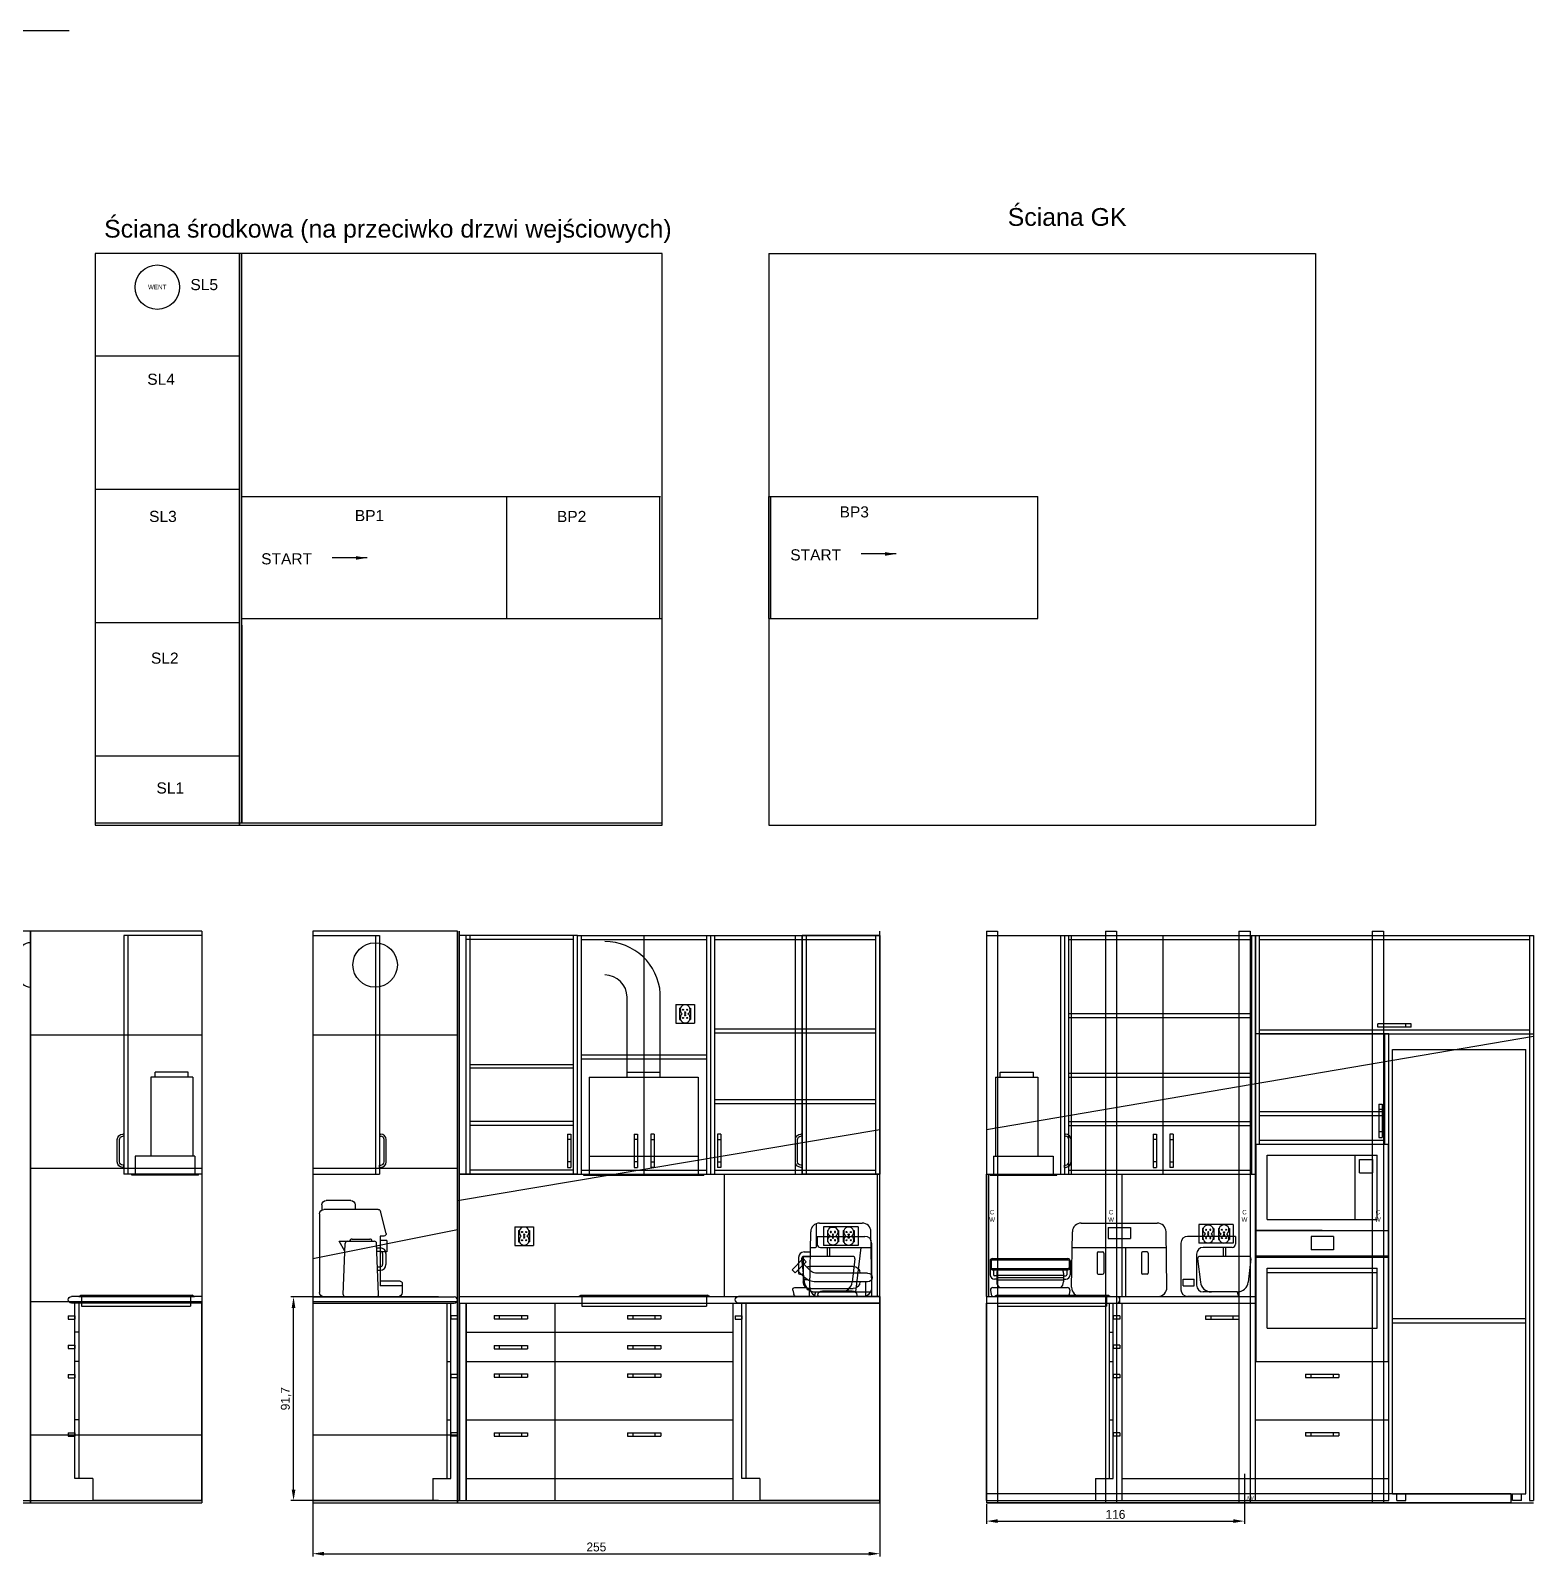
# Model space of a CAD drawing. Header units: millimetres. Extents: x 976 to 9349, y -714 to 2211.
# Drawn here: x 6782 to 7458, y -714 to -27 of the extents above; entities that cross this region are included whole.
import ezdxf

# ---------------------------------------------------------------- set-up
doc = ezdxf.new("R2010")
doc.units = ezdxf.units.MM
for name, color, linetype in [('Elektryka - obudowy', 174, 'Continuous'), ('GK - rama', 170, 'Continuous'), ('Inst - woda', 220, 'Continuous'), ('Listwy', 42, 'Continuous'), ('Meble', 42, 'Continuous'), ('Meble wnętrze', 52, 'Continuous'), ('Płytki', 254, 'Continuous'), ('Szkic', 6, 'Continuous'), ('Urządzenia', 183, 'Continuous'), ('Wbudowane', 175, 'Continuous'), ('Ściany', 7, 'Continuous')]:
    doc.layers.add(name, color=color, linetype=linetype)
doc.dimstyles.new('ISO-25', dxfattribs={"dimtxt": 4, "dimasz": 5, "dimexe": 1.25, "dimexo": 0.625, "dimgap": 1, "dimtad": 1, "dimtxsty": 'Standard', "dimcen": 2.5, "dimadec": 0, "dimazin": 0, "dimtfac": 1, "dimtmove": 0, "dimatfit": 3, "dimfxl": 1, "dimarcsym": 0})

# ---------------------------------------------------------------- blocks, each defined once
blk = doc.blocks.new('Z$W@#9374')
for p, q in [((0, 257.2), (0, 0)), ((65, 257.2), (0, 257.2)), ((65, 257.2), (65, 0)), ((0, 0), (65, 0))]:
    blk.add_line(p, q)
blk = doc.blocks.new('Z$W@#30836')
for p, q in [((0, 0), (0, 257.2)), ((252.2, 257.2), (0, 257.2)), ((252.2, 0), (252.2, 257.2)), ((0, 0), (252.2, 0))]:
    blk.add_line(p, q)
blk = doc.blocks.new('Z$W@#11020')
for p, q in [((0, 257.2), (0, 0)), ((77, 257.2), (0, 257.2)), ((77, 257.2), (77, 0)), ((0, 0), (77, 0))]:
    blk.add_line(p, q)
blk = doc.blocks.new('Z$W@#12859')
at = {"layer": 'Wbudowane'}
blk.add_line((0, 5), (0, 15), dxfattribs=at)
for centre, start, end in [((5, 15), 90, 180), ((5, 5), 180, 270)]:
    blk.add_arc(centre, 5, start, end, dxfattribs=at)
blk = doc.blocks.new('Z$W@#31101')
for p, q in [((0, 3), (0, 203)), ((0, 203), (60, 203)), ((60, 3), (60, 203)), ((0, 82), (60, 82)), ((0, 80), (60, 80)), ((0, 3), (60, 3)), ((2, 0), (2, 3)), ((2, 0), (6, 0)), ((6, 0), (6, 3)), ((54, 0), (54, 3)), ((58, 0), (54, 0)), ((58, 0), (58, 3))]:
    blk.add_line(p, q)
blk = doc.blocks.new('Z$W@#16541')
for p, q in [((0, 0), (0, 58.9)), ((0, 58.9), (59.5, 58.9)), ((24.75, 56.2), (24.75, 50.2)), ((34.75, 56.2), (24.75, 56.2)), ((34.75, 56.2), (34.75, 50.2)), ((59.5, 0), (59.5, 58.9)), ((34.75, 50.2), (24.75, 50.2)), ((0, 47.5), (59.5, 47.5)), ((0, 47), (59.5, 47)), ((5, 42), (54.5, 42)), ((5, 15), (5, 42)), ((54.5, 15), (54.5, 42)), ((5, 40), (54.5, 40)), ((5, 15), (54.5, 15)), ((0, 0), (59.5, 0))]:
    blk.add_line(p, q)
blk = doc.blocks.new('Z$W@#31115')
for p, q in [((0, 0), (0, 38.9)), ((0, 38.9), (59.5, 38.9)), ((59.5, 0), (59.5, 38.9)), ((5, 5), (5, 33.9)), ((5, 33.9), (54.5, 33.9)), ((44.5, 5), (44.5, 33.9)), ((46.5, 31.9), (52.5, 31.9)), ((46.5, 25.9), (46.5, 31.9)), ((52.5, 25.9), (52.5, 31.9)), ((54.5, 5), (54.5, 33.9)), ((46.5, 25.9), (52.5, 25.9)), ((0, 0), (59.5, 0)), ((5, 5), (54.5, 5))]:
    blk.add_line(p, q)
blk = doc.blocks.new('Z$W@#17861')
for p, q in [((21.2, 41.3), (21.2, 39.3)), ((23.2, 43.3), (34.2, 43.3)), ((36.2, 41.3), (36.2, 39.03)), ((7.31, 28.54), (9.81, 38.54)), ((10.78, 39.3), (35.2, 39.3)), ((37.2, 37.3), (37.2, 2)), ((7, 25.3), (7, 20.3)), ((7, 25.3), (10, 25.3)), ((8.28, 27.3), (10, 27.3)), ((10, 27.3), (10, 5)), ((7, 20.3), (10, 20.3)), ((1, 7), (10, 7)), ((0, 6), (0, 2)), ((0, 5), (10, 5)), ((2, 0), (35.2, 0))]:
    blk.add_line(p, q)
for centre, radius, start, end in [((23.2, 41.3), 2, 90, 180), ((34.2, 41.3), 2, 0, 90), ((10.78, 38.3), 1, 90, 165.96376), ((35.2, 37.3), 2, 0, 90), ((8.28, 28.3), 1, 165.96376, 270), ((1, 6), 1, 90, 180), ((2, 2), 2, 180, 270), ((35.2, 2), 2, 270, 0)]:
    blk.add_arc(centre, radius, start, end)
blk = doc.blocks.new('Z$W@#31998')
for p, q in [((0, 25), (3.68, 25)), ((2.55, 20.57), (0, 25)), ((1.76, 1.04), (2.68, 24.04)), ((3.68, 25), (15.76, 25)), ((4.72, 25), (4.72, 25)), ((5.72, 26), (13.72, 26)), ((14.72, 25), (14.72, 25)), ((17.68, 1.04), (16.76, 24.04)), ((16.84, 22), (18.5, 22)), ((16.9, 20.5), (18.5, 20.5)), ((19.5, 19.5), (19.5, 14.5)), ((21, 19.5), (21, 14.5)), ((17.18, 13.5), (18.5, 13.5)), ((17.24, 12), (18.5, 12)), ((2.76, 0), (16.68, 0))]:
    blk.add_line(p, q)
for centre, radius, start, end in [((3.68, 24), 1, 90, 177.70939), ((5.72, 25), 1, 90, 180), ((13.72, 25), 1, 0, 90), ((15.76, 24), 1, 2.29061, 90), ((18.5, 19.5), 2.5, 0, 90), ((18.5, 19.5), 1, 0, 90), ((18.5, 14.5), 1, 270, 0), ((18.5, 14.5), 2.5, 270, 0), ((2.76, 1), 1, 177.70939, 270), ((16.68, 1), 1, 270, 2.29061)]:
    blk.add_arc(centre, radius, start, end)
blk = doc.blocks.new('Z$W@#2154')
for p, q in [((0, 16), (0, 13)), ((0.5, 16), (0.5, 13)), ((1, 17), (35, 17)), ((1, 16.5), (35, 16.5)), ((6, 17), (30, 17)), ((35.5, 16), (35.5, 13)), ((36, 16), (36, 13)), ((0, 13), (0, 9.75)), ((1, 12.5), (35, 12.5)), ((1, 12), (35, 12)), ((1.5, 12), (1.5, 9.75)), ((3, 9.25), (2, 9.25)), ((3, 7.75), (2, 7.75)), ((3, 10.5), (3, 6.5)), ((3, 9.5), (33, 9.5)), ((3, 8.5), (33, 8.5)), ((3, 7.5), (33, 7.5)), ((33, 10.5), (33, 6.5)), ((33, 9.25), (34, 9.25)), ((33, 7.75), (34, 7.75)), ((34.5, 12), (34.5, 9.75)), ((36, 13), (36, 9.75)), ((0.18, 2.84), (0.5, 0.84)), ((1.17, 4), (34.83, 4)), ((1.48, 0), (34.52, 0)), ((35.82, 2.84), (35.5, 0.84))]:
    blk.add_line(p, q)
for centre, radius, start, end in [((1, 16), 1, 90, 180), ((1, 16), 0.5, 90, 180), ((35, 16), 1, 0, 90), ((35, 16), 0.5, 0, 90), ((1, 13), 1, 180, 270), ((2, 9.75), 2, 180, 270), ((1, 13), 0.5, 180, 270), ((2, 9.75), 0.5, 180, 270), ((6, 10.5), 3, 150, 180), ((30, 10.5), 3, 0, 30), ((34, 9.75), 0.5, 270, 0), ((34, 9.75), 2, 270, 0), ((35, 13), 1, 270, 0), ((35, 13), 0.5, 270, 0), ((1.17, 3), 1, 90, 188.94367), ((1.48, 1), 1, 188.94367, 270), ((6, 6.5), 3, 180, 236.44269), ((30, 6.5), 3, 303.55731, 0), ((34.52, 1), 1, 270, 351.05633), ((34.83, 3), 1, 351.05633, 90)]:
    blk.add_arc(centre, radius, start, end)
blk = doc.blocks.new('Z$W@#25721')
for p, q in [((30.67, 14.5), (27.55, 11.38)), ((29.59, 15.59), (31, 17)), ((29.59, 15.59), (34.59, 10.59)), ((31, 17), (36, 12)), ((2, 10.5), (25.43, 10.5)), ((5.5, 10.5), (5.5, 10.5)), ((8.5, 13.5), (28, 13.5)), ((29.03, 7.5), (31, 7.5)), ((30.33, 8.5), (31, 8.5)), ((33.5, 11.67), (30.38, 8.55)), ((31, 9.17), (31, 6.5)), ((34.59, 10.59), (36, 12)), ((2, 6.5), (25.43, 6.5)), ((2.92, 6.5), (2.92, 0)), ((2.92, 0), (6.92, 0)), ((6.92, 0.5), (6.92, 0)), ((28, 3.5), (8.5, 3.5)), ((22.34, 2.5), (8.92, 2.5)), ((24.34, 0.5), (24.34, 0)), ((24.34, 0), (35.04, 0)), ((28.34, 3.5), (28.34, 0)), ((29.16, 3.08), (28.34, 3.08)), ((29.16, 3.08), (29.16, 3.73)), ((34.25, 0), (29.16, 0)), ((34.73, 4), (29.66, 4)), ((35.7, 2.77), (35.22, 0.77))]:
    blk.add_line(p, q)
for centre, radius, start, end in [((2, 8.5), 2, 90, 270), ((8.5, 10.5), 3, 90, 180), ((25.43, 13.5), 3, 270, 315), ((25.43, 13.5), 7, 270, 315), ((28, 10.5), 3, 63.24695, 90), ((8.5, 6.5), 3, 180, 270), ((8.92, 0.5), 2, 90, 180), ((22.34, 0.5), 2, 0, 90), ((28, 6.5), 3, 270, 0), ((34.25, 1), 1, 270, 346.448), ((34.73, 3), 1, 346.448, 90)]:
    blk.add_arc(centre, radius, start, end)
blk = doc.blocks.new('Z$W@#9512')
for p, q in [((5.06, 4.06), (5.44, 29.06)), ((8.07, 22.5), (8.07, 32.76)), ((9.44, 33), (28.56, 33)), ((32.94, 4.06), (32.56, 29.06)), ((5.33, 22), (7.57, 22)), ((0, 17.5), (0, 10.5)), ((2, 17.5), (2, 10.5)), ((2.5, 20), (5.3, 20)), ((2.5, 18), (5.27, 18)), ((0.5, 10), (1.5, 10)), ((9.06, 0), (28.94, 0))]:
    blk.add_line(p, q)
for centre, radius, start, end in [((9.44, 29), 4, 90, 179.13195), ((28.56, 29), 4, 0.86805, 90), ((7.57, 22.5), 0.5, 270, 0), ((2.5, 17.5), 2.5, 90, 180), ((2.5, 17.5), 0.5, 90, 180), ((0.5, 10.5), 0.5, 180, 270), ((1.5, 10.5), 0.5, 270, 0), ((9.06, 4), 4, 179.13195, 270), ((28.94, 4), 4, 270, 0.86805)]:
    blk.add_arc(centre, radius, start, end)
blk = doc.blocks.new('Z$W@#30145')
for p, q in [((0, 4.06), (0.38, 29.06)), ((4.38, 33), (38.5, 33)), ((16.44, 31), (26.44, 31)), ((16.44, 31), (16.44, 26)), ((26.44, 31), (26.44, 26)), ((42.88, 4.06), (42.5, 29.06)), ((0.27, 22), (42.61, 22)), ((16.44, 26), (26.44, 26)), ((24.44, 0), (24.44, 22)), ((11.44, 19.5), (11.44, 10.5)), ((11.94, 20), (13.94, 20)), ((14.44, 19.5), (14.44, 10.5)), ((31.44, 19.5), (31.44, 10.5)), ((33.94, 20), (31.94, 20)), ((34.44, 19.5), (34.44, 10.5)), ((11.94, 10), (13.94, 10)), ((33.94, 10), (31.94, 10)), ((4, 0), (38.88, 0))]:
    blk.add_line(p, q)
for centre, radius, start, end in [((4.38, 29), 4, 90, 179.13195), ((38.5, 29), 4, 0.86805, 90), ((11.94, 19.5), 0.5, 90, 180), ((13.94, 19.5), 0.5, 0, 90), ((31.94, 19.5), 0.5, 90, 180), ((33.94, 19.5), 0.5, 0, 90), ((11.94, 10.5), 0.5, 180, 270), ((13.94, 10.5), 0.5, 270, 0), ((31.94, 10.5), 0.5, 180, 270), ((33.94, 10.5), 0.5, 270, 0), ((4, 4), 4, 179.13195, 270), ((38.88, 4), 4, 270, 0.86805)]:
    blk.add_arc(centre, radius, start, end)
blk = doc.blocks.new('Z$W@#3753')
for p, q in [((7, 27), (28.5, 27)), ((7, 27), (7, 23.5)), ((8.5, 22), (31.5, 22)), ((11.5, 22), (11.5, 18)), ((12.5, 22), (12.5, 18)), ((26.6, 22), (24.29, 2)), ((31.5, 24), (31.5, 0)), ((0.01, 16.89), (1.22, 6.43)), ((23, 18), (1, 18)), ((23.99, 16.89), (22.78, 6.43)), ((6.18, 2), (5.6, 0)), ((5.6, 0), (31.5, 0)), ((6.18, 2), (17.82, 2)), ((6.18, 2), (31.5, 2))]:
    blk.add_line(p, q)
for centre, radius, start, end in [((8.5, 23.5), 1.5, 180, 270), ((28.5, 24), 3, 0, 90), ((1, 17), 1, 90, 186.59633), ((23, 17), 1, 353.40367, 90), ((6.18, 7), 5, 186.59633, 270), ((17.82, 7), 5, 270, 353.40367)]:
    blk.add_arc(centre, radius, start, end)
blk = doc.blocks.new('Z$W@#16139')
for p, q in [((0, 24), (0, 3)), ((24.5, 27), (3, 27)), ((23, 22), (10, 22)), ((19, 22), (19, 18)), ((20, 22), (20, 18)), ((24.5, 27), (24.5, 23.5)), ((7, 19), (7, 5)), ((7.51, 16.89), (8.72, 6.43)), ((30.5, 18), (8.5, 18)), ((31.49, 16.89), (30.28, 6.43)), ((1, 7.8), (6, 7.8)), ((1, 4.8), (1, 7.8)), ((6, 4.8), (6, 7.8)), ((1, 4.8), (6, 4.8)), ((25.9, 0), (3, 0)), ((25.32, 2), (10, 2)), ((25.32, 2), (25.9, 0))]:
    blk.add_line(p, q)
for centre, radius, start, end in [((3, 24), 3, 90, 180), ((10, 19), 3, 90, 180), ((23, 23.5), 1.5, 270, 0), ((8.5, 17), 1, 90, 186.59633), ((30.5, 17), 1, 353.40367, 90), ((3, 3), 3, 180, 270), ((10, 5), 3, 180, 270), ((13.68, 7), 5, 186.59633, 270), ((25.32, 7), 5, 270, 353.40367)]:
    blk.add_arc(centre, radius, start, end)
blk = doc.blocks.new('Z$W@#24355')
for p, q in [((0, 4.4), (0, 0)), ((0, 0), (49, 0)), ((49, 4.4), (49, 0))]:
    blk.add_line(p, q)
blk = doc.blocks.new('Z$W@#31185')
for p, q in [((0, 0), (1, 0.5)), ((0, 0), (52, 0)), ((1, 0.5), (51, 0.5)), ((52, 0), (51, 0.5))]:
    blk.add_line(p, q)
blk = doc.blocks.new('Z$W@#912')
for p, q in [((0, 4.4), (0, 0)), ((0, 0), (56, 0)), ((56, 4.4), (56, 0))]:
    blk.add_line(p, q)
blk = doc.blocks.new('Z$W@#10808')
for p, q in [((0, 0), (1, 0.5)), ((0, 0), (59, 0)), ((1, 0.5), (58, 0.5)), ((59, 0), (58, 0.5))]:
    blk.add_line(p, q)
blk = doc.blocks.new('Z$W@#20945')
for p, q in [((2.6, 44.1), (51.6, 44.1)), ((2.6, 44.1), (2.6, 0.5)), ((19.65, 44.1), (19.65, 46.4)), ((19.65, 46.4), (34.55, 46.4)), ((34.55, 44.1), (34.55, 46.4)), ((51.6, 44.1), (51.6, 0.5)), ((2.6, 8.6), (51.6, 8.6)), ((0, 0.5), (54.2, 0.5)), ((0, 0.5), (0, 0)), ((0, 0), (54.2, 0)), ((54.2, 0.5), (54.2, 0))]:
    blk.add_line(p, q)
blk = doc.blocks.new('Z$W@#4313')
for p, q in [((2.5, 44.1), (21.4, 44.1)), ((2.5, 44.1), (2.5, 8.6)), ((4.55, 46.4), (19.45, 46.4)), ((4.55, 44.1), (4.55, 46.4)), ((4.55, 46.4), (19.45, 46.4)), ((19.45, 44.1), (19.45, 46.4)), ((21.4, 44.1), (21.4, 8.6)), ((1.6, 8.6), (28.4, 8.6)), ((1.6, 8.6), (1.6, 0.5)), ((28.4, 8.6), (28.4, 0.5)), ((0, 0.5), (30, 0.5)), ((0, 0), (0, 0.5)), ((0, 0), (30, 0)), ((30, 0), (30, 0.5))]:
    blk.add_line(p, q)
blk = doc.blocks.new('Z$W@#31286')
for p, q in [((0, 88.9), (55.2, 88.9)), ((0, 0), (0, 88.9)), ((55.2, 88.9), (55.2, 10)), ((55.2, 88.9), (57, 88.9)), ((57, 10), (57, 88.9)), ((60, 83.07), (57, 83.07)), ((57, 83.07), (57, 81.57)), ((60, 83.07), (60, 81.57)), ((55.2, 75.75), (57, 75.75)), ((60, 81.57), (57, 81.57)), ((60, 69.92), (57, 69.92)), ((57, 69.92), (57, 68.42)), ((60, 69.92), (60, 68.42)), ((55.2, 62.6), (57, 62.6)), ((60, 68.42), (57, 68.42)), ((60, 56.77), (57, 56.77)), ((57, 56.77), (57, 55.27)), ((60, 55.27), (57, 55.27)), ((60, 56.77), (60, 55.27)), ((55.2, 36.3), (57, 36.3)), ((60, 30.47), (57, 30.47)), ((57, 30.47), (57, 28.97)), ((60, 28.97), (57, 28.97)), ((60, 30.47), (60, 28.97)), ((49, 10), (57, 10)), ((49, 10), (49, 0)), ((0, 0), (49, 0))]:
    blk.add_line(p, q)
blk = doc.blocks.new('Z$W@#7900')
for p, q in [((0, 88.9), (0, 0)), ((0, 88.9), (60.2, 88.9)), ((60.2, 88.9), (60.2, 10)), ((60.2, 88.9), (62, 88.9)), ((62, 10), (62, 88.9)), ((65, 83.07), (62, 83.07)), ((62, 83.07), (62, 81.57)), ((65, 83.07), (65, 81.57)), ((65, 81.57), (62, 81.57)), ((60.2, 62.6), (62, 62.6)), ((65, 56.77), (62, 56.77)), ((62, 56.77), (62, 55.27)), ((65, 55.27), (62, 55.27)), ((65, 56.77), (65, 55.27)), ((60.2, 36.3), (62, 36.3)), ((65, 30.47), (62, 30.47)), ((62, 30.47), (62, 28.97)), ((65, 28.97), (62, 28.97)), ((65, 30.47), (65, 28.97)), ((54, 10), (62, 10)), ((54, 10), (54, 0)), ((0, 0), (54, 0))]:
    blk.add_line(p, q)
blk = doc.blocks.new('Z$W@#19187')
for p, q in [((0, 2.8), (0, 0)), ((0, 2.8), (63.6, 2.8)), ((0, 0), (63.6, 0))]:
    blk.add_line(p, q)
blk.add_arc((63.6, 1.4), 1.4, 270, 90)
blk = doc.blocks.new('Z$W@#292')
for p, q in [((0, 1.5), (15, 1.5)), ((0, 1.5), (0, 0)), ((0, 0), (15, 0)), ((2.5, 0), (2.5, 1.5)), ((12.5, 0), (12.5, 1.5)), ((15, 1.5), (15, 0))]:
    blk.add_line(p, q)
blk = doc.blocks.new('Z$W@#14270')
for p, q in [((0, 0), (0, 88.9)), ((0, 88.9), (80, 88.9)), ((80, 0), (80, 88.9)), ((80, 0), (80, 88.9)), ((0, 75.75), (80, 75.75)), ((0, 62.6), (80, 62.6)), ((0, 36.3), (80, 36.3)), ((0, 10), (80, 10)), ((0, 0), (80, 0))]:
    blk.add_line(p, q)
for p in [(32.5, 81.75), (32.5, 68.25), (32.5, 55.55), (32.5, 29.05)]:
    blk.add_blockref('Z$W@#292', p)
blk = doc.blocks.new('Z$W@#235')
for p, q in [((0, 88.9), (0, 0)), ((0, 88.9), (60.2, 88.9)), ((60.2, 88.9), (60.2, 10)), ((60.2, 88.9), (62, 88.9)), ((62, 10), (62, 88.9)), ((65, 83.07), (62, 83.07)), ((62, 83.07), (62, 81.57)), ((65, 83.07), (65, 81.57)), ((65, 81.57), (62, 81.57)), ((54, 10), (62, 10)), ((54, 10), (54, 0)), ((0, 0), (54, 0))]:
    blk.add_line(p, q)
blk = doc.blocks.new('Z$W@#2125')
for p, q in [((0, 0), (0, 88.9)), ((0, 88.9), (60, 88.9)), ((60, 0), (60, 88.9)), ((0, 10), (60, 10)), ((0, 0), (60, 0))]:
    blk.add_line(p, q)
blk.add_blockref('Z$W@#292', (37.5, 81.575))
blk = doc.blocks.new('Z$W@#26576')
for p, q in [((0, 88.9), (55.2, 88.9)), ((0, 0), (0, 88.9)), ((55.2, 88.9), (55.2, 10)), ((55.2, 88.9), (57, 88.9)), ((57, 10), (57, 88.9)), ((60, 83.07), (57, 83.07)), ((57, 83.07), (57, 81.57)), ((60, 83.07), (60, 81.57)), ((55.2, 75.75), (57, 75.75)), ((60, 81.57), (57, 81.57)), ((60, 69.92), (57, 69.92)), ((57, 69.92), (57, 68.42)), ((60, 69.92), (60, 68.42)), ((55.2, 62.6), (57, 62.6)), ((60, 68.42), (57, 68.42)), ((60, 56.77), (57, 56.77)), ((57, 56.77), (57, 55.27)), ((60, 55.27), (57, 55.27)), ((60, 56.77), (60, 55.27)), ((55.2, 36.3), (57, 36.3)), ((60, 30.47), (57, 30.47)), ((57, 30.47), (57, 28.97)), ((60, 28.97), (57, 28.97)), ((60, 30.47), (60, 28.97)), ((49, 10), (57, 10)), ((49, 10), (49, 0)), ((0, 0), (49, 0))]:
    blk.add_line(p, q)
blk = doc.blocks.new('Z$W@#26130')
for p, q in [((0, 0), (0, 88.9)), ((0, 88.9), (40, 88.9)), ((40, 0), (40, 88.9)), ((0, 75.75), (40, 75.75)), ((0, 62.6), (40, 62.6)), ((0, 36.3), (40, 36.3)), ((0, 10), (40, 10)), ((0, 0), (40, 0))]:
    blk.add_line(p, q)
for p in [(12.5, 81.75), (12.5, 68.25), (12.5, 55.55), (12.5, 29.05)]:
    blk.add_blockref('Z$W@#292', p)
blk = doc.blocks.new('Z$W@#24918')
h = blk.add_hatch(color=256)
h.paths.add_polyline_path([(1.54, 5.95, -1), (1.06, 5.95, -1)])
h.paths.add_polyline_path([(3.44, 5.95, -1), (2.96, 5.95, -1)])
h = blk.add_hatch(color=256)
h.paths.add_polyline_path([(1.54, 2.25, 1), (1.06, 2.25, 1)])
h.paths.add_polyline_path([(3.44, 2.25, 1), (2.96, 2.25, 1)])
for centre in [(1.3, 5.95), (1.3, 2.25), (2.25, 4.83), (2.25, 3.37), (3.2, 5.95), (3.2, 2.25)]:
    blk.add_circle(centre, 0.24)
for centre, start, end in [((2.25, 5.95), 304.69213, 235.30787), ((2.25, 2.25), 124.69213, 55.30787)]:
    blk.add_arc(centre, 2.25, start, end)
blk = doc.blocks.new('Z$W@#3488')
for p, q in [((0, 8.4), (8.4, 8.4)), ((0, 8.4), (0, 0)), ((8.4, 8.4), (8.4, 0)), ((0, 0), (8.4, 0)), ((1.7, 6.7), (1.7, 1.7)), ((1.7, 6.7), (2.05, 6.7)), ((1.7, 1.7), (2.05, 1.7)), ((6.35, 6.7), (6.7, 6.7)), ((6.35, 1.7), (6.7, 1.7)), ((6.7, 6.7), (6.7, 1.7))]:
    blk.add_line(p, q)
blk.add_circle((4.2, 4.2), 0.2)
blk.add_blockref('Z$W@#24918', (1.95, 0.1))
blk = doc.blocks.new('Z$W@#1926')
for p, q in [((15.5, 8.4), (0, 8.4)), ((0, 8.4), (0, 0)), ((15.5, 8.4), (15.5, 0)), ((15.5, 0), (0, 0)), ((1.7, 6.7), (1.7, 1.7)), ((2.05, 6.7), (1.7, 6.7)), ((2.05, 1.7), (1.7, 1.7)), ((4.4, 4.18), (4, 4.22)), ((4.22, 4.4), (4.18, 4)), ((6.7, 6.7), (6.35, 6.7)), ((6.7, 1.7), (6.35, 1.7)), ((6.7, 6.7), (6.7, 1.7)), ((8.8, 6.7), (8.8, 1.7)), ((8.8, 6.7), (9.15, 6.7)), ((8.8, 1.7), (9.15, 1.7)), ((11.1, 4.18), (11.5, 4.22)), ((11.28, 4.4), (11.32, 4)), ((13.45, 6.7), (13.8, 6.7)), ((13.45, 1.7), (13.8, 1.7)), ((13.8, 6.7), (13.8, 1.7))]:
    blk.add_line(p, q)
for centre in [(4.2, 4.2), (11.3, 4.2)]:
    blk.add_circle(centre, 0.2)
at = {"xscale": -1}
blk.add_blockref('Z$W@#24918', (6.45, 0.1), dxfattribs=at)
blk.add_blockref('Z$W@#24918', (9.05, 0.1))
blk = doc.blocks.new('Z$W@#27982')
for p, q in [((0, 3), (0, 2.5)), ((0, 3), (1, 3)), ((1, 3), (1, 2.5)), ((2.5, 1), (12.5, 1)), ((2.5, 0), (12.5, 0)), ((15, 3), (14, 3)), ((14, 3), (14, 2.5)), ((15, 3), (15, 2.5))]:
    blk.add_line(p, q)
for centre, radius, start, end in [((2.5, 2.5), 2.5, 180, 270), ((2.5, 2.5), 1.5, 180, 270), ((12.5, 2.5), 1.5, 270, 0), ((12.5, 2.5), 2.5, 270, 0)]:
    blk.add_arc(centre, radius, start, end)
blk = doc.blocks.new('Z$W@#23271')
for p, q in [((0, 107.3), (35, 107.3)), ((0, 107.3), (0, 0)), ((33.2, 107.3), (33.2, 0)), ((35, 107.3), (35, 0)), ((0, 0), (35, 0))]:
    blk.add_line(p, q)
at = {"rotation": 90}
blk.add_blockref('Z$W@#27982', (38, 3), dxfattribs=at)
blk = doc.blocks.new('Z$W@#23869')
for p, q in [((0, 3), (0, 0)), ((0, 3), (58.6, 3)), ((0, 0), (58.6, 0))]:
    blk.add_line(p, q)
blk.add_arc((58.5, 1.5), 1.5, 273.81407, 86.18593)
blk = doc.blocks.new('Z$W@#29361')
for p, q in [((0, 88.9), (3, 88.9)), ((0, 88.9), (0, 0)), ((3, 88.9), (3, 0)), ((0, 0), (3, 0))]:
    blk.add_line(p, q)
blk = doc.blocks.new('Z$W@#12896')
for p, q in [((0, 3), (189, 3)), ((0, 0), (0, 3)), ((0, 0), (189, 0)), ((189, 0), (189, 3))]:
    blk.add_line(p, q)
blk = doc.blocks.new('Z$W@#13022')
for p, q in [((3, 107.3), (0, 107.3)), ((0, 0), (0, 107.3)), ((3, 0), (3, 107.3)), ((3, 0), (0, 0))]:
    blk.add_line(p, q)
blk = doc.blocks.new('Z$W@#29617')
for p, q in [((0, 107.3), (30, 107.3)), ((0, 107.3), (0, 0)), ((28.2, 107.3), (28.2, 0)), ((30, 107.3), (30, 0)), ((0, 0), (30, 0))]:
    blk.add_line(p, q)
at = {"rotation": 90}
blk.add_blockref('Z$W@#27982', (33, 3), dxfattribs=at)
blk = doc.blocks.new('Z$W@#27930')
for p, q in [((50, 107.3), (0, 107.3)), ((0, 0), (0, 107.3)), ((50, 0), (50, 107.3)), ((50, 0), (0, 0))]:
    blk.add_line(p, q)
at = {"xscale": -1, "rotation": 90.00000000000001}
blk.add_blockref('Z$W@#292', (47, 18), dxfattribs=at)
blk = doc.blocks.new('Z$W@#25530')
for p, q in [((50, 107.3), (0, 107.3)), ((0, 0), (0, 107.3)), ((48.2, 105.5), (0, 105.5)), ((1.8, 0), (1.8, 107.3)), ((48.2, 0), (48.2, 107.3)), ((50, 0), (50, 107.3)), ((48.2, 49.2), (1.8, 49.2)), ((48.2, 47.6), (1.8, 47.6)), ((48.2, 23.6), (1.8, 23.6)), ((48.2, 21.8), (1.8, 21.8)), ((50, 0), (0, 0)), ((48.2, 1.8), (1.8, 1.8))]:
    blk.add_line(p, q)
blk = doc.blocks.new('Z$W@#24768')
for p, q in [((0, 107.3), (60, 107.3)), ((0, 0), (0, 107.3)), ((30, 0), (30, 107.3)), ((60, 0), (60, 107.3)), ((0, 0), (60, 0))]:
    blk.add_line(p, q)
at = {"xscale": -1, "rotation": 90.00000000000001}
blk.add_blockref('Z$W@#292', (27, 18), dxfattribs=at)
at = {"rotation": -90.00000000000001}
blk.add_blockref('Z$W@#292', (33, 18), dxfattribs=at)
blk = doc.blocks.new('Z$W@#31020')
for p, q in [((0, 107.3), (60, 107.3)), ((0, 0), (0, 107.3)), ((1.8, 0), (1.8, 107.3)), ((1.8, 105.5), (58.2, 105.5)), ((58.2, 0), (58.2, 107.3)), ((60, 0), (60, 107.3)), ((1.8, 53.6), (58.2, 53.6)), ((1.8, 51.8), (58.2, 51.8)), ((0, 0), (60, 0)), ((1.8, 1.8), (58.2, 1.8))]:
    blk.add_line(p, q)
blk = doc.blocks.new('Z$W@#14321')
for p, q in [((0, 107.3), (76, 107.3)), ((0, 0), (0, 107.3)), ((1.8, 0), (1.8, 107.3)), ((1.8, 105.5), (74.2, 105.5)), ((74.2, 0), (74.2, 107.3)), ((76, 0), (76, 107.3)), ((1.8, 65.4), (74.2, 65.4)), ((1.8, 63.6), (74.2, 63.6)), ((1.8, 33.6), (74.2, 33.6)), ((1.8, 31.8), (74.2, 31.8)), ((0, 0), (76, 0)), ((1.8, 1.8), (74.2, 1.8))]:
    blk.add_line(p, q)
blk = doc.blocks.new('Z$W@#29052')
for p, q in [((0, 107.3), (76, 107.3)), ((0, 0), (0, 107.3)), ((38, 0), (38, 107.3)), ((41, 0), (41, 107.3)), ((76, 0), (76, 107.3)), ((0, 0), (76, 0))]:
    blk.add_line(p, q)
at = {"rotation": -90.00000000000001}
blk.add_blockref('Z$W@#292', (3, 18), dxfattribs=at)
blk = doc.blocks.new('Z$W@#21297')
for p, q in [((0, 107.3), (35, 107.3)), ((0, 107.3), (0, 0)), ((33.2, 107.3), (33.2, 0)), ((35, 107.3), (35, 0)), ((0, 0), (35, 0))]:
    blk.add_line(p, q)
at = {"rotation": 90}
blk.add_blockref('Z$W@#27982', (38, 3), dxfattribs=at)
blk = doc.blocks.new('Z$W@#6288')
for p, q in [((0, 107.3), (35, 107.3)), ((0, 107.3), (0, 0)), ((33.2, 107.3), (33.2, 0)), ((35, 107.3), (35, 0)), ((0, 0), (35, 0))]:
    blk.add_line(p, q)
at = {"rotation": 90}
blk.add_blockref('Z$W@#27982', (38, 3), dxfattribs=at)
blk = doc.blocks.new('Z$W@#30372')
for p, q in [((0, 107.3), (86, 107.3)), ((0, 107.3), (0, 0)), ((3, 107.3), (3, 0)), ((44.5, 0), (44.5, 107.3)), ((86, 107.3), (86, 0)), ((0, 0), (86, 0))]:
    blk.add_line(p, q)
at = {"xscale": -1, "rotation": 90.00000000000001}
blk.add_blockref('Z$W@#292', (41.5, 18), dxfattribs=at)
at = {"rotation": -90.00000000000001}
blk.add_blockref('Z$W@#292', (47.5, 18), dxfattribs=at)
blk = doc.blocks.new('Z$W@#18181')
for p, q in [((0, 107.3), (86, 107.3)), ((0, 107.3), (0, 0)), ((1.8, 107.3), (1.8, 0)), ((1.8, 105.5), (84.2, 105.5)), ((84.2, 107.3), (84.2, 0)), ((86, 107.3), (86, 0)), ((1.8, 72.2), (84.2, 72.2)), ((1.8, 70.4), (84.2, 70.4)), ((1.8, 45.4), (84.2, 45.4)), ((1.8, 43.6), (84.2, 43.6)), ((1.8, 23.6), (84.2, 23.6)), ((1.8, 21.8), (84.2, 21.8)), ((0, 0), (86, 0)), ((1.8, 1.8), (84.2, 1.8))]:
    blk.add_line(p, q)
blk = doc.blocks.new('Z$W@#19640')
for p, q in [((0, 62.8), (0, 254.2)), ((0, 254.2), (125, 254.2)), ((125, 254.2), (125, 0)), ((60, 210), (0, 210)), ((60, 63), (60, 210)), ((60, 210), (125, 210)), ((123.2, 210), (123.2, 0)), ((0.1, 160.4), (59.9, 160.4)), ((0, 0), (0, 63)), ((0.1, 62.6), (59.9, 62.6)), ((60, 0), (60, 63)), ((0.1, 36.3), (59.9, 36.3)), ((0.1, 10), (59.9, 10)), ((0, 0), (60, 0)), ((123.2, 0), (125, 0))]:
    blk.add_line(p, q)
at = {"rotation": 180}
blk.add_blockref('Z$W@#292', (70, 214.5), dxfattribs=at)
at = {"xscale": -1, "rotation": 90.00000000000001}
blk.add_blockref('Z$W@#292', (57, 178.4), dxfattribs=at)
for p in [(22.5, 55.45), (22.5, 29.15)]:
    blk.add_blockref('Z$W@#292', p)
blk = doc.blocks.new('Z$W@#29451')
for p, q in [((0, 0), (0, 93.8)), ((0, 93.8), (125, 93.8)), ((1.8, 0), (1.8, 93.8)), ((1.8, 92), (123.2, 92)), ((123.2, 93.8), (123.2, 49.6)), ((125, 93.8), (125, 49.6)), ((1.8, 51.4), (123.2, 51.4)), ((1.8, 49.6), (125, 49.6)), ((58.2, 0), (58.2, 49.6)), ((60, 0), (60, 49.6)), ((1.8, 14.6), (58.2, 14.6)), ((1.8, 12.8), (58.2, 12.8)), ((0, 0), (60, 0)), ((1.8, 1.8), (58.2, 1.8))]:
    blk.add_line(p, q)
blk = doc.blocks.new('Z$W@#17915')
for p, q in [((0, 3), (0, 0)), ((0, 3), (63.6, 3)), ((0, 0), (63.6, 0))]:
    blk.add_line(p, q)
blk.add_arc((63.5, 1.5), 1.5, 273.81407, 86.18593)
blk = doc.blocks.new('Z$W@#30435')
for p, q in [((0, 3), (0, 0)), ((0, 3), (58.6, 3)), ((0, 0), (58.6, 0))]:
    blk.add_line(p, q)
blk.add_arc((58.5, 1.5), 1.5, 273.81407, 86.18593)
blk = doc.blocks.new('Z$W@#3134')
for p, q in [((0, 0), (0, 3)), ((0, 3), (61, 3)), ((0, 0), (61, 0)), ((61, 0), (61, 3))]:
    blk.add_line(p, q)
blk = doc.blocks.new('Z$W@#17258')
for p, q in [((260.92, 248.49), (265.92, 248.49)), ((260.92, 248.49), (260.92, -8.71)), ((265.92, 248.49), (265.92, -8.71)), ((260.92, -8.71), (265.92, -8.71))]:
    blk.add_line(p, q)
at = {"insert": (263.42, 120.39), "char_height": 2, "width": 5, "attachment_point": 5}
blk.add_mtext('{\\fArial|b0|i0|c238|p0;C\\PW}', dxfattribs=at)
blk = doc.blocks.new('Z$W@#20356')
for p, q in [((438.76, 135.36), (442.76, 135.36)), ((438.76, 135.36), (438.76, -100.39)), ((442.76, 135.36), (442.76, -100.39)), ((438.76, -100.39), (442.76, -100.39))]:
    blk.add_line(p, q)
at = {"insert": (440.76, 17.49), "char_height": 2, "width": 235.75, "attachment_point": 5, "rotation": 90}
blk.add_mtext('{\\fArial|b0|i0|c238|p0;UW}', dxfattribs=at)
blk = doc.blocks.new('*D396')
at = {"layer": 'Defpoints', "color": 0}
for p in [(634.2, 87.23), (379.2, 52.1), (634.2, 1.25)]:
    blk.add_point(p, dxfattribs=at)
at = {"layer": 'Szkic', "color": 0, "lineweight": -2}
for p, q in [((634.2, 86.6), (634.2, 0)), ((379.2, 51.47), (379.2, 0)), ((384.2, 1.25), (629.2, 1.25))]:
    blk.add_line(p, q, dxfattribs=at)
at = {"layer": 'Szkic', "color": 0}
for points in [[(384.2, 2.08), (384.2, 0.42), (379.2, 1.25)], [(629.2, 0.42), (629.2, 2.08), (634.2, 1.25)]]:
    blk.add_solid(points, dxfattribs=at)
at = {"layer": 'Szkic', "color": 0, "insert": (506.7, 4.25), "char_height": 4, "attachment_point": 5}
blk.add_mtext('255', dxfattribs=at)
blk = doc.blocks.new('*D397')
at = {"layer": 'Defpoints', "color": 0}
for p in [(798.2, 37.81), (682.2, 24.12), (798.2, 15.91)]:
    blk.add_point(p, dxfattribs=at)
at = {"layer": 'Listwy', "color": 0, "lineweight": -2}
for p, q in [((798.2, 37.18), (798.2, 14.66)), ((682.2, 23.5), (682.2, 14.66)), ((687.2, 15.91), (793.2, 15.91))]:
    blk.add_line(p, q, dxfattribs=at)
at = {"layer": 'Listwy', "color": 0}
for points in [[(687.2, 16.75), (687.2, 15.08), (682.2, 15.91)], [(793.2, 15.08), (793.2, 16.75), (798.2, 15.91)]]:
    blk.add_solid(points, dxfattribs=at)
at = {"layer": 'Listwy', "color": 0, "insert": (740.2, 18.91), "char_height": 4, "attachment_point": 5}
blk.add_mtext('116', dxfattribs=at)
blk = doc.blocks.new('*D399')
at = {"layer": 'Defpoints', "color": 0}
for p in [(6900.6, -597.01), (6966.43, -597.01), (6966.43, -688.71)]:
    blk.add_point(p, dxfattribs=at)
at = {"layer": 'Inst - woda', "color": 0, "lineweight": -2}
for p, q in [((6965.81, -597.01), (6899.35, -597.01)), ((6900.6, -683.71), (6900.6, -602.01)), ((6965.81, -688.71), (6899.35, -688.71))]:
    blk.add_line(p, q, dxfattribs=at)
at = {"layer": 'Inst - woda', "color": 0}
for points in [[(6901.44, -602.01), (6899.77, -602.01), (6900.6, -597.01)], [(6899.77, -683.71), (6901.44, -683.71), (6900.6, -688.71)]]:
    blk.add_solid(points, dxfattribs=at)
at = {"layer": 'Inst - woda', "color": 0, "insert": (6897.27, -642.86), "char_height": 4, "attachment_point": 5, "rotation": 90}
blk.add_mtext('91,7', dxfattribs=at)

msp = doc.modelspace()

# ---------------------------------------------------------------- linework, layer by layer
at = {"layer": 'Meble'}
for p, q in [((6877.333, -294.906), (6877.333, -383.806)), ((7172.933, -291.906), (7174.333, -291.906)), ((7000.333, -383.806), (7012.333, -383.806)), ((7363.305, -567.21), (7333.555, -567.21)), ((7270.905, -596.81), (7272.305, -596.81)), ((6975.305, -599.81), (6975.305, -688.71)), ((7270.905, -599.81), (7272.305, -599.81)), ((7098.305, -688.71), (7110.305, -688.71)), ((7261.305, -688.71), (7273.305, -688.71))]:
    msp.add_line(p, q, dxfattribs=at)
at = {"layer": 'Meble wnętrze'}
for p, q in [((7050.655, -495.91), (7050.655, -462.21)), ((7065.555, -495.91), (7065.555, -460.63))]:
    msp.add_line(p, q, dxfattribs=at)
for centre, radius, start, end in [((7040.605, -462.21), 25, 3.624307, 90), ((7040.57, -462.296), 10.086, 0.487826, 89.797938)]:
    msp.add_arc(centre, radius, start, end, dxfattribs=at)
at = {"layer": 'Płytki'}
for p, q in [((6811.333, -127.606), (6811.333, -383.806)), ((6876.333, -127.606), (6876.333, -383.806)), ((6877.333, -383.806), (6877.333, -127.606)), ((6876.333, -173.806), (6811.333, -173.806)), ((6876.333, -233.806), (6811.333, -233.806)), ((6877.333, -236.906), (7065.619, -236.906)), ((6996.333, -236.906), (6996.333, -291.906)), ((7065.333, -291.906), (7065.333, -236.906)), ((7066.333, -291.906), (7066.333, -236.906)), ((7114.333, -291.906), (7114.333, -236.906)), ((7114.333, -236.906), (7235.333, -236.906)), ((7115.333, -291.906), (7115.333, -236.906)), ((7235.333, -291.906), (7235.333, -236.906)), ((7235.333, -291.906), (7235.333, -236.906)), ((6876.333, -293.806), (6811.333, -293.806)), ((6877.333, -291.906), (7066.333, -291.906)), ((7114.333, -291.906), (7235.333, -291.906)), ((6876.333, -353.806), (6811.333, -353.806)), ((6811.333, -383.806), (7066.333, -383.806)), ((6782.305, -432.51), (6782.305, -689.71)), ((6859.305, -432.51), (6859.305, -689.71)), ((6909.305, -432.51), (6909.305, -688.71)), ((6974.305, -432.51), (6974.305, -688.71)), ((6975.305, -688.71), (6975.305, -432.51)), ((6859.305, -479.31), (6782.305, -479.31)), ((6974.305, -479.31), (6909.305, -479.31)), ((6859.305, -539.31), (6782.305, -539.31)), ((6974.305, -539.31), (6909.305, -539.31)), ((6975.305, -541.81), (7163.591, -541.81)), ((7094.305, -541.81), (7094.305, -596.81)), ((7163.305, -596.81), (7163.305, -541.81)), ((7164.305, -596.81), (7164.305, -541.81)), ((7212.305, -596.81), (7212.305, -541.81)), ((7212.305, -541.81), (7333.305, -541.81)), ((7213.305, -596.81), (7213.305, -541.81)), ((7273.305, -596.81), (7273.305, -541.81)), ((7333.305, -596.81), (7333.305, -541.81)), ((7333.305, -596.81), (7333.305, -541.81)), ((6975.305, -596.81), (7164.305, -596.81)), ((7212.305, -596.81), (7333.305, -596.81)), ((6859.305, -599.31), (6782.305, -599.31)), ((6974.305, -599.31), (6909.305, -599.31)), ((6859.305, -659.31), (6782.305, -659.31)), ((6974.305, -659.31), (6909.305, -659.31)), ((6530.305, -688.71), (6859.305, -688.71)), ((6909.305, -688.71), (7164.305, -688.71))]:
    msp.add_line(p, q, dxfattribs=at)
at = {"layer": 'Szkic'}
for p, q in [((7212.305, -521.71), (7458.305, -479.71)), ((6974.305, -553.71), (7164.305, -521.71)), ((6909.305, -579.71), (6974.305, -566.71))]:
    msp.add_line(p, q, dxfattribs=at)
at = {"layer": 'Wbudowane'}
msp.add_line((6782.305, -457.71), (6782.305, -457.71), dxfattribs=at)
for centre in [(6839.333, -142.806), (6937.305, -447.71)]:
    msp.add_circle(centre, 10, dxfattribs=at)
at = {"layer": 'Ściany'}
for p, q in [((6160.052, -27.343), (6799.752, -27.343)), ((6876.333, -384.806), (6876.333, -127.606)), ((7066.333, -127.606), (6876.333, -127.606)), ((7066.333, -384.806), (7066.333, -127.606)), ((7114.333, -127.606), (7114.333, -384.806)), ((7114.333, -127.606), (7360.333, -127.606)), ((7360.333, -127.606), (7360.333, -384.806)), ((6876.333, -384.806), (7066.333, -384.806)), ((7114.333, -384.806), (7360.333, -384.806)), ((6974.305, -689.71), (6974.305, -432.51)), ((7164.305, -689.71), (7164.305, -432.51)), ((7212.305, -432.51), (7212.305, -689.71)), ((6974.305, -689.71), (7164.305, -689.71)), ((7212.305, -689.71), (7458.305, -689.71))]:
    msp.add_line(p, q, dxfattribs=at)

# ---------------------------------------------------------------- block references
at = {"layer": 'Elektryka - obudowy'}
for name, p in [('Z$W@#3488', (7072.519, -473.91)), ('Z$W@#3488', (7000.105, -573.91)), ('Z$W@#1926', (7139.005, -573.91)), ('Z$W@#1926', (7307.805, -572.91))]:
    msp.add_blockref(name, p, dxfattribs=at)
at = {"layer": 'GK - rama'}
for p in [(6951.387, -681), (7004.887, -681), (7064.887, -681), (7124.887, -681)]:
    msp.add_blockref('Z$W@#17258', p, dxfattribs=at)
at = {"layer": 'GK - rama', "rotation": -90.00000000000001}
msp.add_blockref('Z$W@#20356', (7312.691, -246.954), dxfattribs=at)
at = {"layer": 'Meble', "xscale": -1}
for name, p in [('Z$W@#23271', (6859.305, -541.81)), ('Z$W@#21297', (7164.305, -541.81)), ('Z$W@#23869', (6859.305, -599.81)), ('Z$W@#17915', (7164.305, -599.81)), ('Z$W@#31286', (6859.305, -688.71)), ('Z$W@#235', (7164.305, -688.71))]:
    msp.add_blockref(name, p, dxfattribs=at)
at = {"layer": 'Meble'}
for name, p in [('Z$W@#29617', (6909.305, -541.81)), ('Z$W@#13022', (6975.305, -541.81)), ('Z$W@#27930', (6978.305, -541.81)), ('Z$W@#24768', (7028.305, -541.81)), ('Z$W@#29052', (7088.305, -541.81)), ('Z$W@#6288', (7212.305, -541.81)), ('Z$W@#30372', (7247.305, -541.81)), ('Z$W@#19640', (7333.305, -688.71)), ('Z$W@#19187', (6909.305, -599.81)), ('Z$W@#12896', (6975.305, -599.81)), ('Z$W@#30435', (7212.305, -599.81)), ('Z$W@#3134', (7272.305, -599.81)), ('Z$W@#7900', (6909.305, -688.71)), ('Z$W@#29361', (6975.305, -688.71)), ('Z$W@#26130', (6978.305, -688.71)), ('Z$W@#14270', (7018.305, -688.71)), ('Z$W@#26576', (7212.305, -688.71)), ('Z$W@#2125', (7273.305, -688.71))]:
    msp.add_blockref(name, p, dxfattribs=at)
at = {"layer": 'Meble wnętrze'}
for name, p in [('Z$W@#25530', (6978.305, -541.81)), ('Z$W@#31020', (7028.305, -541.81)), ('Z$W@#14321', (7088.305, -541.81)), ('Z$W@#18181', (7247.305, -541.81)), ('Z$W@#29451', (7333.305, -528.31)), ('Z$W@#20945', (7031.005, -542.31)), ('Z$W@#4313', (7213.905, -542.31)), ('Z$W@#24355', (6805.305, -601.21)), ('Z$W@#912', (7030.305, -601.21)), ('Z$W@#24355', (7217.305, -601.21))]:
    msp.add_blockref(name, p, dxfattribs=at)
at = {"layer": 'Meble wnętrze', "xscale": -1}
msp.add_blockref('Z$W@#4313', (6857.798, -542.31), dxfattribs=at)
at = {"layer": 'Urządzenia'}
for name, p in [('Z$W@#31101', (7394.905, -688.71)), ('Z$W@#31115', (7333.555, -567.21)), ('Z$W@#9512', (7127.771, -596.81)), ('Z$W@#30145', (7250.551, -596.81)), ('Z$W@#16541', (7333.555, -626.11)), ('Z$W@#31998', (6921.182, -597.01)), ('Z$W@#3753', (7129.124, -596.81)), ('Z$W@#16139', (7299.754, -596.81)), ('Z$W@#2154', (7213.908, -596.81)), ('Z$W@#31185', (6804.005, -596.81)), ('Z$W@#10808', (7028.805, -596.81)), ('Z$W@#31185', (7215.805, -596.81))]:
    msp.add_blockref(name, p, dxfattribs=at)
at = {"layer": 'Urządzenia', "xscale": -1}
for name, p in [('Z$W@#17861', (6949.505, -597.01)), ('Z$W@#25721', (7160.827, -596.81))]:
    msp.add_blockref(name, p, dxfattribs=at)
at = {"layer": 'Wbudowane'}
msp.add_blockref('Z$W@#12859', (6777.305, -457.71), dxfattribs=at)
at = {"layer": 'Ściany'}
for name, p in [('Z$W@#9374', (6811.333, -384.806)), ('Z$W@#30836', (6530.105, -689.71)), ('Z$W@#11020', (6782.305, -689.71)), ('Z$W@#9374', (6909.305, -689.71))]:
    msp.add_blockref(name, p, dxfattribs=at)

# ---------------------------------------------------------------- texts
at = {"char_height": 8, "attachment_point": 1}
for s, insert, width in [('{\\fArial|b0|i0|c238|p0;Ściana GK}', (7221.826, -107.215), 151.34016), ('{\\fArial|b0|i0|c238|p0;Ściana środkowa (na przeciwko drzwi wejściowych)}', (6815.415, -112.503), 276.20866)]:
    msp.add_mtext(s, dxfattribs=dict(at, insert=insert, width=width))
at = {"layer": 'Płytki', "char_height": 5, "width": 14.37232, "attachment_point": 1}
for s, insert in [('{\\fArial|b0|i0|c238|p0;\\C5;SL5}', (6854.223, -139.141)), ('{\\fArial|b0|i0|c238|p0;\\C5;SL4}', (6834.821, -181.718)), ('{\\fArial|b0|i0|c238|p0;\\C5;SL3}', (6835.643, -243.424)), ('{\\fArial|b0|i0|c238|p0;\\C5;BP1}', (6928.173, -243.051)), ('{\\fArial|b0|i0|c238|p0;\\C5;BP2}', (7019.087, -243.462)), ('{\\fArial|b0|i0|c238|p0;\\C5;BP3}', (7146.201, -241.405)), ('{\\fArial|b0|i0|c238|p0;\\C5;SL2}', (6836.466, -307.186)), ('{\\fArial|b0|i0|c238|p0;\\C5;SL1}', (6838.934, -365.601))]:
    msp.add_mtext(s, dxfattribs=dict(at, insert=insert))
at = {"layer": 'Szkic', "char_height": 5, "width": 24.45653, "attachment_point": 1}
for insert in [(7124.026, -260.723), (6886.053, -262.512)]:
    msp.add_mtext('{\\fArial|b0|i0|c238|p0;START}', dxfattribs=dict(at, insert=insert))
at = {"layer": 'Wbudowane', "insert": (6839.273, -142.721), "char_height": 2, "width": 16.29637, "attachment_point": 5}
msp.add_mtext('{\\fArial|b0|i0|c238|p0;WENT}', dxfattribs=at)

# ---------------------------------------------------------------- dimensions: what is measured, and where the dimension line sits
at = {"layer": 'Inst - woda'}
dim = msp.add_linear_dim(base=(6900.602, -597.01), p1=(6966.435, -688.71), p2=(6966.435, -597.01), angle=90, dimstyle='ISO-25', dxfattribs=at)
dim.commit()
dim.dimension.update_dxf_attribs({"geometry": '*D399', "text_midpoint": (6897.268, -642.86)})
at = {"layer": 'Listwy'}
dim = msp.add_linear_dim(base=(7328.305, -697.919), p1=(7212.305, -689.71), p2=(7328.305, -676.025), dimstyle='ISO-25', dxfattribs=at)
dim.commit()
dim.dimension.update_dxf_attribs({"geometry": '*D397', "text_midpoint": (7270.305, -694.919), "insert": (6530.105, -713.832)})
at = {"layer": 'Szkic'}
dim = msp.add_linear_dim(base=(7164.305, -712.582), p1=(6909.305, -661.735), p2=(7164.305, -626.604), dimstyle='ISO-25', dxfattribs=at)
dim.commit()
dim.dimension.update_dxf_attribs({"geometry": '*D396', "text_midpoint": (7036.805, -709.582), "insert": (6530.105, -713.832)})

# ---------------------------------------------------------------- leaders
for points in [[(6933.652, -264.607), (6917.994, -264.607)], [(7171.626, -262.818), (7155.968, -262.818)]]:
    msp.add_leader(points, dimstyle='ISO-25', override={"dimgap": 1, "dimtad": 0}, dxfattribs=at)

doc.saveas('drawing.dxf')
